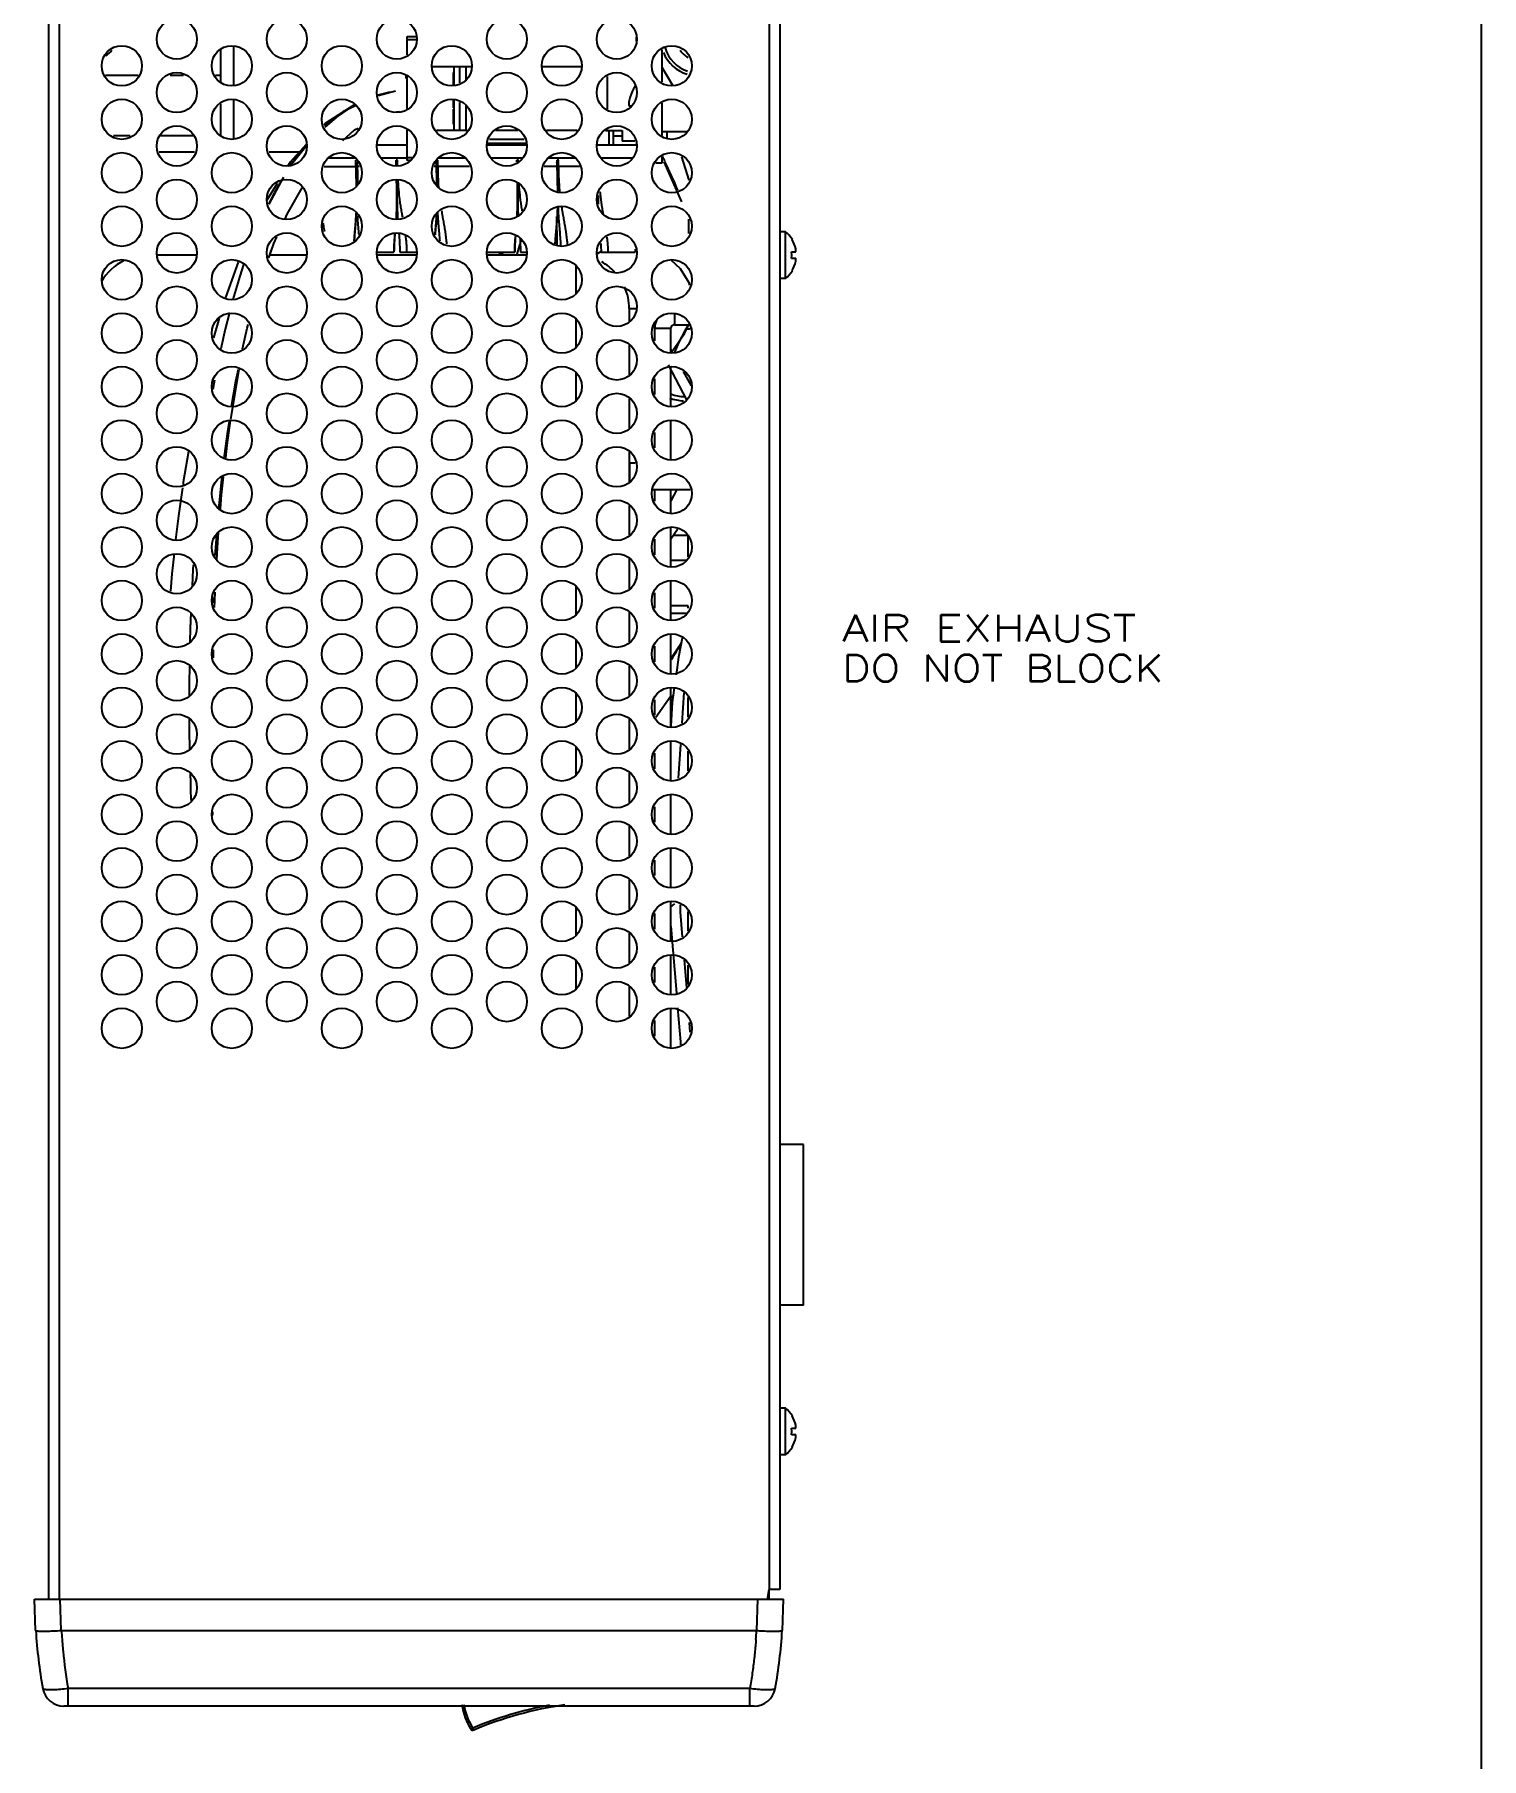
# Model space of a CAD drawing. Header units: inches. Extents: x 0 to 34, y 0 to 22.
# Drawn here: x 27.24 to 34, y 7.97 to 16.03 of the extents above; entities that cross this region are included whole.
import ezdxf
from ezdxf.enums import TextEntityAlignment as Align

# ---------------------------------------------------------------- set-up
doc = ezdxf.new("R2010")
doc.units = ezdxf.units.IN
doc.header["$LTSCALE"] = 1.87
doc.header["$MEASUREMENT"] = 0
doc.layers.get('0').update_dxf_attribs({"linetype": 'CONTINUOUS'})
for name, color, linetype in [('02___PRT_ALL_AXES', 7, 'CONTINUOUS'), ('3_ALL_AXES', 7, 'CONTINUOUS'), ('5_ALL_CURVES', 7, 'CONTINUOUS'), ('6_ALL_SURFS', 7, 'CONTINUOUS'), ('7_ALL_FEATURES', 7, 'CONTINUOUS')]:
    doc.layers.add(name, color=color, linetype=linetype)
doc.styles.get("Standard").update_dxf_attribs({"font": 'SIMPLEX.SHX'})

msp = doc.modelspace()

# ---------------------------------------------------------------- linework, layer by layer
at = {"color": 8}
for p, q in [((34, 0), (34, 22)), ((27.3033239756, 21.4623040908), (27.3033239756, 8.7123040908)), ((27.3533239756, 21.4463040908), (27.3533239756, 8.7123040908)), ((30.6713239756, 21.4463040908), (30.6713239756, 8.7573040908)), ((30.7213239756, 21.4463040908), (30.7213239756, 8.7573040908)), ((28.1693239756, 15.7910320129), (28.1693239756, 15.9715761688)), ((28.9792452355, 15.9321537266), (28.9792452355, 16.0183040908)), ((28.9792452355, 16.0183040908), (29.0203534129, 16.0183040908)), ((29.0240813349, 16.0033040908), (28.9792452355, 16.0033040908)), ((30.0493239756, 16.0159609451), (30.0493239756, 15.9966472366)), ((28.1093239756, 15.8084289825), (28.1093239756, 15.9541791991)), ((30.1713239756, 15.8059437011), (30.1713239756, 15.9566644805)), ((27.5705493724, 15.8373040908), (27.7220985789, 15.8373040908)), ((27.8719391993, 15.8373040908), (27.9347087519, 15.8373040908)), ((28.0845493724, 15.8373040908), (28.1093239756, 15.8373040908)), ((28.9757019284, 15.8216308625), (28.9757019284, 15.83705245)), ((28.9757019284, 15.8307023839), (28.9792452355, 15.8307023839)), ((28.9757019284, 15.8270737759), (28.9792452355, 15.8270737759)), ((28.9757019284, 15.8234451678), (28.9792452355, 15.8234451678)), ((28.9757019284, 15.8225380138), (28.9792452355, 15.8225380138)), ((28.9757019284, 15.8216308625), (28.9792452355, 15.8216308625)), ((28.9792452355, 15.6821537266), (28.9792452355, 15.8304544551)), ((29.0955666163, 15.8783040908), (29.2810813349, 15.8783040908)), ((29.1958239756, 15.7904106925), (29.1958239756, 15.8503040908)), ((29.1958239756, 15.8503040908), (29.1993239756, 15.8503040908)), ((29.1958239756, 15.8275774197), (29.1993239756, 15.8275774197)), ((29.1993239756, 15.79186044), (29.1993239756, 15.8783040908)), ((29.2243239756, 15.8783040908), (29.2243239756, 15.8022157791)), ((29.2543239756, 15.8783040908), (29.2543239756, 15.8146421859)), ((29.6095666163, 15.8783040908), (29.7950813349, 15.8783040908)), ((29.9143239756, 15.8316644805), (29.9143239756, 15.6809437011)), ((30.2207521933, 15.7899051622), (30.1713239756, 15.8740546822)), ((28.1693239756, 15.5410320129), (28.1693239756, 15.7215761688)), ((28.8983658449, 15.7580456989), (28.8423652291, 15.7441334283)), ((28.9258459071, 15.7625348717), (28.8435575814, 15.7412548352)), ((29.1993239756, 15.7965986439), (29.1958239756, 15.7965986439)), ((29.1958239756, 15.6841781178), (29.1958239756, 15.7221974891)), ((29.1993239756, 15.7198126938), (29.1958239756, 15.7198126938)), ((29.1993239756, 15.5783040908), (29.1993239756, 15.7207477416)), ((30.0364359867, 15.7733040908), (30.0370434416, 15.7733040908)), ((28.1093239756, 15.5584289825), (28.1093239756, 15.7041791991)), ((28.7357748532, 15.6998503039), (28.5924935293, 15.6019241892)), ((28.9147796525, 15.6652706282), (28.9446288272, 15.6678151408)), ((29.1958239756, 15.6841781178), (29.1993239756, 15.6841781178)), ((29.1958239756, 15.6090875608), (29.1958239756, 15.6780282818)), ((29.1958239756, 15.6780282818), (29.1993239756, 15.6780282818)), ((29.2243239756, 15.7103924026), (29.2243239756, 15.5783040908)), ((29.2543239756, 15.6979659957), (29.2543239756, 15.5783040908)), ((30.0179927266, 15.6937821254), (30.0274265296, 15.6937821254)), ((30.1713239756, 15.5559437011), (30.1713239756, 15.7066644805)), ((28.9792452355, 15.4383040908), (28.9792452355, 15.5804544551)), ((28.984436674, 15.5783040908), (28.9792452355, 15.5783040908)), ((29.2603706568, 15.5783040908), (29.1162772944, 15.5783040908)), ((29.1993239756, 15.6363702728), (29.1958239756, 15.6363702728)), ((29.1993239756, 15.6090852733), (29.1958239756, 15.6090852733)), ((29.498436674, 15.5783040908), (29.3922112773, 15.5783040908)), ((29.7743706568, 15.5783040908), (29.6302772944, 15.5783040908)), ((29.9062112773, 15.5783040908), (29.9843239756, 15.5783040908)), ((29.9143239756, 15.5816644805), (29.9143239756, 15.5783040908)), ((29.9243239756, 15.5103040908), (29.9243239756, 15.5783040908)), ((29.9443239756, 15.5103040908), (29.9443239756, 15.5783040908)), ((29.9843239756, 15.5783040908), (29.9843239756, 15.5283040908)), ((30.2858853754, 15.5723040908), (30.1713239756, 15.5723040908)), ((27.6849513926, 15.5533040908), (27.6076965586, 15.5533040908)), ((27.9853117823, 15.4773040908), (27.8213361689, 15.4773040908)), ((27.9778559382, 15.5533040908), (27.8287920131, 15.5533040908)), ((28.4748481662, 15.4773040908), (28.3353361689, 15.4773040908)), ((28.5103401615, 15.5086792283), (28.4309892121, 15.4140205504)), ((28.5081329276, 15.5140079622), (28.4329348864, 15.4310853538)), ((28.5104963773, 15.5083020899), (28.44068865, 15.4221087821)), ((28.9792452355, 15.5103040908), (28.8389808299, 15.5103040908)), ((29.5376671214, 15.5103040908), (29.3529808299, 15.5103040908)), ((29.5343534129, 15.5183040908), (29.3562945384, 15.5183040908)), ((29.3645788096, 15.5383040908), (29.5260691416, 15.5383040908)), ((30.0516671214, 15.5103040908), (29.8669808299, 15.5103040908)), ((29.9443239756, 15.5543040908), (29.9843239756, 15.5543040908)), ((30.0442112773, 15.5283040908), (29.9843239756, 15.5283040908)), ((30.0493239756, 15.5159609451), (30.0493239756, 15.5103040908)), ((28.4329348864, 15.4310853538), (28.420379618, 15.4104453503)), ((28.7370935282, 15.4493040908), (28.611554423, 15.4493040908)), ((28.7403239756, 15.4103040908), (28.7403239756, 15.4403040908)), ((28.7438853754, 15.4403040908), (28.7403239756, 15.4403040908)), ((28.9792452355, 15.4493040908), (28.8609341487, 15.4493040908)), ((28.9283239756, 15.4135467315), (28.9283239756, 15.4403040908)), ((28.9353239756, 15.4403040908), (28.9283239756, 15.4403040908)), ((28.9792452355, 15.4533040908), (29.0033706568, 15.4533040908)), ((28.9940935282, 15.4383040908), (28.9792452355, 15.4383040908)), ((29.1163239756, 15.4103040908), (29.1163239756, 15.4344167892)), ((29.1233239756, 15.4403040908), (29.1187625758, 15.4403040908)), ((29.1233239756, 15.4152721128), (29.1258756189, 15.4118210191)), ((29.2510935282, 15.4493040908), (29.125554423, 15.4493040908)), ((29.5157138026, 15.4493040908), (29.3749341487, 15.4493040908)), ((29.4923239756, 15.4317721283), (29.4923239756, 15.4403040908)), ((29.4993239756, 15.4403040908), (29.4923239756, 15.4403040908)), ((29.4923239756, 15.4358040908), (29.4993239756, 15.4358040908)), ((29.7650935282, 15.4493040908), (29.639554423, 15.4493040908)), ((29.6793298958, 15.4278604938), (29.6835193202, 15.4391146002)), ((29.6873239756, 15.4403040908), (29.6803239756, 15.4403040908)), ((29.6803239756, 15.4103040908), (29.6803239756, 15.4403040908)), ((30.0297138026, 15.4493040908), (29.8889341487, 15.4493040908)), ((30.1417920131, 15.4283040908), (30.1713239756, 15.4283040908)), ((30.1713239756, 15.4283040908), (30.1713239756, 15.4566644805)), ((30.1735183296, 15.457596263), (30.1741181897, 15.4563299102)), ((30.178668381, 15.431614231), (30.2623113052, 15.2460306842)), ((30.2620941202, 15.4563454762), (30.2958543212, 15.3463712548)), ((28.3725023281, 15.3317383565), (28.3246574878, 15.2530847077)), ((28.3900152128, 15.3389924309), (28.3326120684, 15.2338806513)), ((28.4186135604, 15.1871961565), (28.4884208473, 15.3115971338)), ((28.4091351047, 15.1659588847), (28.4186135604, 15.1871961565)), ((29.680666986, 15.0462747096), (29.6795403035, 15.1762746059)), ((30.2963239756, 15.0975051009), (30.2963239756, 15.1651030807)), ((27.9930809017, 14.9960604041), (27.8135670496, 14.9960604041)), ((28.5070809017, 14.9960604041), (28.3375456514, 14.9960604041)), ((29.0210809017, 14.9960604041), (28.8415670496, 14.9960604041)), ((29.5350809017, 14.9960604041), (29.3555670496, 14.9960604041)), ((29.5145781493, 15.0663287535), (29.5101558297, 15.0577176626)), ((30.7762867953, 15.0122359138), (30.7952995515, 15.0122359138)), ((30.7773669445, 14.9963040908), (30.7762867953, 15.0122359138)), ((30.7762867953, 14.9803722678), (30.7773669445, 14.9963040908)), ((30.7782395941, 15.0690328628), (30.7798955868, 15.0690328628)), ((30.7952995515, 15.0122359138), (30.7958056265, 15.0124352977)), ((28.1895998763, 14.9631776157), (28.1315373329, 14.7973855484)), ((29.7673239756, 14.9483802093), (29.7673239756, 14.8142279724)), ((30.7952995515, 14.9803722678), (30.7762867953, 14.9803722678)), ((30.7798955868, 14.9235753188), (30.7782395941, 14.9235753188)), ((30.7958056414, 14.9801729008), (30.7952995515, 14.9803722678)), ((28.1015625399, 14.7009643072), (28.0752979573, 14.6096389825)), ((29.7673239756, 14.6983802093), (29.7673239756, 14.5642279724)), ((30.0173239756, 14.7460604041), (30.0490809017, 14.7460604041)), ((30.0173239756, 14.7460604041), (30.0173239756, 14.6863284774)), ((30.2283239756, 14.7203335281), (30.2283239756, 14.6710604041)), ((30.2283239756, 14.6710604041), (30.2938563715, 14.6710604041)), ((30.1373239756, 14.6550604041), (30.1373239756, 14.6675172943)), ((30.1373239756, 14.6550604041), (30.2123239756, 14.6550604041)), ((30.1373239756, 14.5950908874), (30.1373239756, 14.6550604041)), ((30.2123239756, 14.5389609451), (30.2123239756, 14.6550604041)), ((30.0173239756, 14.5762797042), (30.0173239756, 14.4363284774)), ((30.2193168722, 14.544224025), (30.2123239756, 14.5546466614)), ((28.1549991217, 14.2296248834), (28.1947594219, 14.461040462)), ((29.7673239756, 14.4483802093), (29.7673239756, 14.3142279724)), ((30.198921044, 14.4827971964), (30.2844905569, 14.3189367009)), ((30.2123239756, 14.2889609451), (30.2123239756, 14.4736472366)), ((30.3087994576, 14.3849846028), (30.2707029159, 14.4527795963)), ((28.0790630506, 14.4120589384), (28.071572607, 14.3686327737)), ((30.1373239756, 14.3450908874), (30.1373239756, 14.4175172943)), ((30.0173239756, 14.3262797042), (30.0173239756, 14.1863284774)), ((30.2123239756, 14.0389609451), (30.2123239756, 14.2236472366)), ((30.1373239756, 14.0950908874), (30.1373239756, 14.1675172943)), ((30.0173239756, 14.0762797042), (30.0173239756, 13.9363284774)), ((30.1373239756, 13.8450908874), (30.1373239756, 13.8998040908)), ((30.2123239756, 13.7889609451), (30.2123239756, 13.8998040908)), ((30.2400436796, 13.8998040908), (30.2123239756, 13.8475855844)), ((30.0173239756, 13.8262797042), (30.0173239756, 13.6863284774)), ((30.2123239756, 13.5389609451), (30.2123239756, 13.7236472366)), ((30.2123239756, 13.6690439714), (30.2427931125, 13.7143402153)), ((30.1373239756, 13.5950908874), (30.1373239756, 13.6675172943)), ((30.2246068942, 13.6873040908), (30.2871280161, 13.6873040908)), ((30.2913239756, 13.6873040908), (30.2913239756, 13.5854340331)), ((30.0173239756, 13.5762797042), (30.0173239756, 13.4363284774)), ((30.2842285212, 13.5683040908), (30.2123239756, 13.5683040908)), ((30.2123239756, 13.2889609451), (30.2123239756, 13.4736472366)), ((28.0797495917, 13.3488917865), (28.0822156973, 13.4196701009)), ((29.7673239756, 13.4483802093), (29.7673239756, 13.3142279724)), ((30.1373239756, 13.3450908874), (30.1373239756, 13.4175172943)), ((30.0173239756, 13.3262797042), (30.0173239756, 13.1863284774)), ((30.2932844898, 13.3563040908), (30.2123239756, 13.3563040908)), ((30.2123239756, 13.3223040908), (30.2858853754, 13.3223040908)), ((30.2913239756, 13.3563040908), (30.2913239756, 13.3459926028)), ((30.2123239756, 13.0389609451), (30.2123239756, 13.2236472366)), ((28.0740043654, 13.1127619896), (28.0747050171, 13.1515377149)), ((29.7673239756, 13.1983802093), (29.7673239756, 13.0642279724)), ((30.1373239756, 13.0950908874), (30.1373239756, 13.1675172943)), ((30.2645774198, 13.2053168598), (30.2477734491, 13.1169349734)), ((30.0173239756, 13.0762797042), (30.0173239756, 12.9363284774)), ((30.2477734491, 13.1169349734), (30.2364602732, 13.0345393156)), ((29.7673239756, 12.9483802093), (29.7673239756, 12.8142279724)), ((30.1373239756, 12.8450908874), (30.1373239756, 12.9175172943)), ((30.1413384281, 12.8353991417), (30.2123239756, 12.9349819523)), ((30.2123239756, 12.7889609451), (30.2123239756, 12.9736472366)), ((30.264746085, 12.8073611852), (30.2743622693, 12.9512638424)), ((30.2913239756, 12.9271741485), (30.2913239756, 12.8354340331)), ((30.0173239756, 12.8262797042), (30.0173239756, 12.6863284774)), ((29.7673239756, 12.6983802093), (29.7673239756, 12.5642279724)), ((30.1373239756, 12.5950908874), (30.1373239756, 12.6675172943)), ((30.2123239756, 12.5389609451), (30.2123239756, 12.7236472366)), ((30.2475644481, 12.5502443182), (30.2581061723, 12.7079973383)), ((30.2913239756, 12.6771741485), (30.2913239756, 12.5854340331)), ((30.0173239756, 12.5762797042), (30.0173239756, 12.4363284774)), ((30.1373239756, 12.3450908874), (30.1373239756, 12.4175172943)), ((30.2123239756, 12.2889609451), (30.2123239756, 12.4736472366)), ((30.0173239756, 12.3262797042), (30.0173239756, 12.1863284774)), ((30.2123239756, 12.0389609451), (30.2123239756, 12.2236472366)), ((30.1373239756, 12.0950908874), (30.1373239756, 12.1675172943)), ((30.0173239756, 12.0762797042), (30.0173239756, 11.9363284774)), ((29.7673239756, 11.9483802093), (29.7673239756, 11.8142279724)), ((30.2123239756, 11.7889609451), (30.2123239756, 11.9736472366)), ((30.1373239756, 11.8450908874), (30.1373239756, 11.9175172943)), ((30.2123239756, 11.8594938621), (30.2379311888, 11.5462540916)), ((30.2913239756, 11.9271741485), (30.2913239756, 11.8354340331)), ((30.0173239756, 11.8262797042), (30.0173239756, 11.6863284774)), ((29.7673239756, 11.6983802093), (29.7673239756, 11.5642279724)), ((30.2123239756, 11.5389609451), (30.2123239756, 11.7236472366)), ((30.2859417848, 11.5724402752), (30.2755519702, 11.7007710522)), ((30.1373239756, 11.5950908874), (30.1373239756, 11.6675172943)), ((30.2913239756, 11.6771741485), (30.2913239756, 11.5854340331)), ((30.0173239756, 11.5762797042), (30.0173239756, 11.4363284774)), ((30.2123239756, 11.2889609451), (30.2123239756, 11.4736472366)), ((30.1373239756, 11.3450908874), (30.1373239756, 11.4175172943)), ((30.3028727919, 11.363315342), (30.2992523714, 11.408033308)), ((30.8313239756, 10.8373040908), (30.7213239756, 10.8373040908)), ((30.8313239756, 10.0873040908), (30.8313239756, 10.8373040908)), ((30.8313239756, 10.0873040908), (30.7213239756, 10.0873040908)), ((30.7762867953, 9.5122359138), (30.7952995515, 9.5122359138)), ((30.7773669445, 9.4963040908), (30.7762867953, 9.5122359138)), ((30.7782395941, 9.5690328628), (30.7798955868, 9.5690328628)), ((30.7952995515, 9.5122359138), (30.7958056265, 9.5124352977)), ((30.7762867953, 9.4803722678), (30.7773669445, 9.4963040908)), ((30.7952995515, 9.4803722678), (30.7762867953, 9.4803722678)), ((30.7958056414, 9.480172900800001), (30.7952995515, 9.4803722678)), ((30.7798955868, 9.4235753188), (30.7782395941, 9.4235753188)), ((27.2383239756, 8.7123040908), (30.7383239756, 8.7123040908)), ((27.2434458982, 8.5656314188), (27.2383239756, 8.7123040908)), ((27.3633707503, 8.5656900422), (27.3582508749, 8.7123040908)), ((30.6132770789, 8.565686547), (30.6183970764, 8.7123040908)), ((30.6631421574, 8.7123040908), (30.6713239756, 8.7573040908)), ((30.7213239756, 8.7573040908), (30.6713239756, 8.7573040908)), ((30.6713239756, 8.7123040908), (30.6713239756, 8.7573040908)), ((30.7332020531, 8.5656314188), (30.7383239756, 8.7123040908)), ((27.3633707503, 8.5656900422), (30.6132770789, 8.565686547)), ((30.5815484261, 8.2946128393), (27.3950996732, 8.294612837799999)), ((27.3951183796, 8.2123040908), (27.395118364, 8.294612882000001)), ((30.5815297167, 8.2123040908), (30.5815297225, 8.2946128393)), ((30.6012142476, 8.2123040908), (27.3754337995, 8.2123040908))]:
    msp.add_line(p, q, dxfattribs=at)
for points in [[(28.7353900964, 15.7000096754), (28.5963237502, 15.6112580093), (28.5910405183, 15.6054320681)], [(28.7414168443, 15.6962636522), (28.6793498237, 15.665676307), (28.595713652, 15.5941501254)], [(28.6783827378, 15.5327594158), (28.7331331486, 15.5816559584), (28.7512047343, 15.5899745863)], [(28.4022627227, 15.3595561867), (28.3593509835, 15.2897012516), (28.3322946135, 15.2346470553)], [(28.3328518084, 14.9833018677), (28.3574307777, 15.0501110211), (28.3713296565, 15.08125262)], [(29.5055960711, 15.0734628738), (29.5068014033, 15.0729192556), (29.5119902682, 15.0722934979)], [(28.339853815, 15.0023343231), (28.3447573702, 15.0176787104), (28.3490261325, 15.0272659936)], [(28.2157097484, 14.9523625526), (28.1970943716, 14.8981006426), (28.1650626651, 14.7892669203)], [(28.1488345168, 14.7282374183), (28.1289230098, 14.6502466573), (28.1085158961, 14.5587637)], [(28.2107137585, 14.5581762223), (28.2328170292, 14.6547150222), (28.237425433, 14.6721007815)], [(28.158975418, 14.2875092952), (28.1590122223, 14.2877511652), (28.1797419379, 14.4069615319), (28.1908337523, 14.4626665275)], [(28.1254810525, 14.0517365021), (28.1262209921, 14.058095369), (28.1413256199, 14.171518749), (28.1487824593, 14.2205234382)], [(28.1317805134, 14.04912718), (28.1382807459, 14.1079114538), (28.1540485807, 14.2227047371)], [(27.9575036565, 14.0778621322), (27.9337926418, 13.9341538644), (27.9323987507, 13.924347257)], [(28.1000158552, 13.8122845322), (28.1023883176, 13.8393203999), (28.1133394891, 13.9473947508), (28.1143722753, 13.9562702733)], [(28.1072375925, 13.8092931907), (28.1125636448, 13.8753411404), (28.1218553518, 13.9593698651)], [(27.9301450876, 13.908491793), (27.9114107381, 13.776687797), (27.8977659694, 13.6646062924)], [(28.0828417011, 13.591426774), (28.0853615232, 13.630769991), (28.089646433, 13.6876094837)], [(28.0902349998, 13.573577772), (28.0947218454, 13.6540864098), (28.0983962816, 13.6996528001)], [(27.8906153315, 13.601620114), (27.8806714631, 13.505593623), (27.8735320904, 13.4246442937)], [(27.9798807614, 13.5484157353), (27.9784785371, 13.5250481957), (27.9745950232, 13.4514315457)], [(28.0709028009, 13.3702498287), (28.0714435987, 13.3840263883), (28.071974795, 13.3949463756)], [(27.968964072, 13.3231150727), (27.9664227556, 13.2504768836), (27.9647372765, 13.187742313)], [(30.2589410415, 13.181374876), (30.2555051792, 13.1741181372), (30.2123239756, 13.1092260903)], [(27.9624143427, 13.0758280594), (27.9614510697, 12.9947317317), (27.9611626773, 12.9362616655)], [(30.2281049983, 12.9736865204), (30.2186246311, 12.9046394994), (30.2123239756, 12.7920892377)], [(27.9612712757, 12.8263015332), (27.9617645372, 12.7640667226), (27.9627125217, 12.6954364629), (27.9628757119, 12.6869712277)], [(27.9653378847, 12.5746170886), (27.9666322026, 12.5292105709), (27.9678914438, 12.4898729827), (27.9689701647, 12.4586643336), (27.9696484079, 12.4397765702)], [(28.0690681977, 12.3746789527), (28.0701276866, 12.3775141581), (28.0710255698, 12.3836888116), (28.0711202306, 12.3851049725)], [(28.0711193739, 12.3850891531), (28.0711672865, 12.3861750598), (28.0712134923, 12.389475953), (28.0711752312, 12.3930160579)], [(30.2668516924, 11.8082333564), (30.257494773, 11.9238062302), (30.256575288, 11.9586314513)], [(30.2435493731, 11.4775297551), (30.2565939116, 11.3179626745), (30.2570731917, 11.3041829688)]]:
    msp.add_lwpolyline(points, dxfattribs=at)
for centre, radius, start, end in [((30.3373239756, 16.0073040908), 0.1575, 195.6325781327, 252.6414113272), ((30.3373239756, 16.0073040908), 0.172, 201.8340216283, 253.5837466705), ((30.3373239756, 16.0073040908), 0.0975, 212.9161273668, 242.9187210924), ((30.211527923, 15.6783040908), 0.1986701645, 151.4334303265, 166.766960125), ((30.211527923, 15.6783040908), 0.1992039474, 146.1802741445, 151.4741566676), ((27.304313042, 16.3368897361), 2.5427579422, 339.3809192529, 339.5327433617), ((25.6820202211, 13.3291936774), 4.970276925199999, 25.0575655846, 25.33888701579999), ((25.9086271817, 13.4344362064), 4.7204244145, 23.2800456423, 25.0652991603), ((30.6593324569, 14.9963040908), 0.1393857294, 11.9844048825, 31.4517677923), ((30.7418412473, 15.0138034792), 0.05504162059999999, 9.1656898867, 11.999602867), ((27.7673239756, 14.7460604041), 0.25, 116.3319719853, 149.6301432146), ((29.7673239756, 14.7460604041), 0.25, 42.9387928734, 60.96194439229999), ((30.6593324569, 14.9963040908), 0.1393857294, 328.5482322077, 348.0155951175), ((30.7418540655, 14.9788022021), 0.0550285635, 348.0001688254, 350.8347542841001), ((29.7673239756, 14.7460604041), 0.25, 0, 24.0979237576), ((30.2283239756, 14.6550604041), 0.091, 155.7033013616, 180), ((30.2283239756, 14.6550604041), 0.016, 90, 180), ((28.4236759919, 14.2205421924), 2.1096578026, 328.1128894398, 330.4805106274), ((28.2597517519, 14.3278857886), 2.4055991427, 324.3583288679, 324.8216176522), ((29.9806550101, 12.2460604041), 0.3766689655, 307.9553062035, 311.4329626738), ((30.6593324569, 9.4963040908), 0.1393857294, 11.9844048825, 31.4517677923), ((30.7418412473, 9.5138034792), 0.05504162059999999, 9.1656898868, 11.9996028669), ((30.6593324569, 9.4963040908), 0.1393857294, 328.5482322077, 348.0155951175), ((30.7418540655, 9.4788022021), 0.0550285635, 348.0001688255001, 350.8347542837), ((29.6003252744, 8.7123040908), 2.3605624314, 183.5610229725, 190.1919871197), ((29.8429454022, 8.7120713308), 2.4831750414, 183.3795021656, 185.2782353486), ((28.1330738599, 8.7121472301), 2.4838070406, 355.648217586, 356.6195242126001), ((30.7249986351, 10.3383856383), 1.7762577011, 266.3938312301, 267.1372613329), ((28.3763226769, 8.7123040908), 2.3605624314, 349.8080126959, 356.4389770275), ((29.8329756079, 8.711193395599999), 2.473166759, 185.2792299572, 185.6329127262), ((29.8544583632, 8.7134328445), 2.494765593, 185.6356687916, 189.664551679), ((27.375434999, 8.3123040908), 0.1, 190.1918065749, 269.9992576907001), ((30.6012129517, 8.3123040908), 0.1, 270.0007424648, 349.8082006754)]:
    msp.add_arc(centre, radius, start, end, dxfattribs=at)
for points, start_tangent, end_tangent in [([(30.0181330352, 15.7237821254), (30.01702178, 15.7186011546), (30.016242123, 15.7141424901), (30.0157168074, 15.7103127761), (30.0153829237, 15.7069200956), (30.0152144804, 15.7038448796), (30.0152092618, 15.7011326529), (30.0153622976, 15.6988177112), (30.0156725586, 15.6968983005), (30.0161697999, 15.69534004), (30.0169174289, 15.6942245667), (30.0179927266, 15.6937821254)], (-0.2289122503961582, -0.9734470615388219), (1, 0)), ([(30.7958056265, 15.0124352977), (30.7958115723, 15.012440495), (30.7960308576, 15.0126971157), (30.7962239127, 15.0130586855), (30.7963896044, 15.0135300913), (30.7965258399, 15.0141190191), (30.7966291447, 15.0148342183), (30.7966945121, 15.0156767704), (30.796717525, 15.0166353457), (30.7966959147, 15.0176975071), (30.7966296411, 15.0188384544), (30.796519822, 15.0200443065), (30.7963682014, 15.0212998824), (30.7961800829, 15.0225710604)], (0.7554580265026445, 0.6551970468437186), (-0.1588918268279831, 0.987295997848298)), ([(30.7961800828, 14.9700371213), (30.7961839976, 14.9700614831), (30.7963775545, 14.9713781184), (30.7965290181, 14.972651278), (30.7966370058, 14.9738696896), (30.7967000541, 14.9750194135), (30.7967171396, 14.9760854254), (30.7966885951, 14.9770432617), (30.7966171468, 14.9778793251), (30.7965086121, 14.9785792343), (30.7963691804, 14.9791474616), (30.7962028298, 14.9795970884), (30.7960119875, 14.9799386922), (30.7958056414, 14.9801729008)], (0.1588890792857822, 0.9872964400238241), (-0.7554215294856961, 0.655239126418357)), ([(30.7958056265, 9.5124352977), (30.7958115723, 9.512440495), (30.7960308576, 9.5126971157), (30.7962239127, 9.513058685499999), (30.7963896044, 9.5135300913), (30.7965258399, 9.514119019099999), (30.7966291447, 9.5148342183), (30.7966945121, 9.515676770399999), (30.796717525, 9.516635345700001), (30.7966959147, 9.517697507100001), (30.7966296411, 9.5188384544), (30.796519822, 9.520044306499999), (30.7963682014, 9.5212998824), (30.7961800829, 9.522571060399999)], (0.7554580265026445, 0.6551970468437186), (-0.1588918268279831, 0.987295997848298)), ([(30.7961800828, 9.4700371213), (30.7961839976, 9.4700614831), (30.7963775545, 9.4713781184), (30.7965290181, 9.472651277999999), (30.7966370058, 9.4738696896), (30.7967000541, 9.4750194135), (30.7967171396, 9.476085425399999), (30.7966885951, 9.4770432617), (30.7966171468, 9.4778793251), (30.7965086121, 9.4785792343), (30.7963691804, 9.4791474616), (30.7962028298, 9.4795970884), (30.7960119875, 9.479938692200001), (30.7958056414, 9.480172900800001)], (0.1588890792857822, 0.9872964400238241), (-0.7554215294856961, 0.655239126418357)), ([(27.2434447495, 8.5656643139), (27.2494438435, 8.5637578698), (27.266590754, 8.5627441321), (27.2932020022, 8.5627368192), (27.3266749382, 8.5637406732), (27.363372323, 8.5656450053)], (0.03489949675143008, -0.999390827017387), (0.9980536841220142, 0.06236059341022047)), ([(30.6362862342, 8.5643446212), (30.649972993, 8.5637406363), (30.6834459364, 8.5627367688), (30.71005719, 8.5627440772), (30.7272041043, 8.5637578218), (30.7332032013, 8.5656643008)], (0.9987797588381854, -0.04938616542248088), (0.0348994971869807, 0.9993908270021775)), ([(30.6097199917, 8.5236761364), (30.607898613, 8.5010993988), (30.6013425318, 8.4347457652), (30.5926586948, 8.3661151652), (30.5815484261, 8.2946128393)], (-0.07587614233667593, -0.9971172503893937), (-0.1682134283963115, -0.9857505985324885)), ([(27.3951001271, 8.294610201900001), (27.3591335854, 8.290295619), (27.3266116436, 8.2880338052), (27.3005946124, 8.2880295541), (27.2835281155, 8.2902911569), (27.2770118369, 8.294609509199999)], (-0.9897608203888694, -0.1427358344045127), (-0.1750613018712307, 0.9845575354376961)), ([(30.699636301, 8.2946094814), (30.6931201083, 8.290291224299999), (30.6760535751, 8.288029635900001), (30.6500363971, 8.288033880599999), (30.6175149116, 8.290295606599999), (30.5815479703, 8.2946101641)], (-0.175061522273549, -0.9845574962485777), (-0.9897610054497142, 0.142734551147124))]:
    msp.add_spline(points, degree=3, dxfattribs=dict(at, start_tangent=start_tangent, end_tangent=end_tangent))
at = {"layer": '02___PRT_ALL_AXES', "color": 8}
for p, q in [((30.747846467, 15.1058040908), (30.7213239756, 15.1058040908)), ((30.747846467, 14.8868040908), (30.747846467, 15.1058040908)), ((30.747846467, 14.8868040908), (30.7213239756, 14.8868040908)), ((30.747846467, 9.605804090800001), (30.7213239756, 9.605804090800001)), ((30.747846467, 9.3868040908), (30.747846467, 9.605804090800001)), ((30.747846467, 9.3868040908), (30.7213239756, 9.3868040908))]:
    msp.add_line(p, q, dxfattribs=at)
for centre, start, end in [((30.6593324569, 14.9963040908), 31.1525384873, 51.0497579342), ((30.6593324569, 14.9963040908), 308.9502420658, 328.8474615127), ((30.6593324569, 9.4963040908), 31.1525384873, 51.0497579342), ((30.6593324569, 9.4963040908), 308.9502420658, 328.8474615127)]:
    msp.add_arc(centre, 0.1408012073, start, end, dxfattribs=at)
at = {"layer": '3_ALL_AXES', "color": 8}
for p, q in [((30.1943239756, 15.5433034762), (30.1943239756, 15.5698040908)), ((28.4757550123, 15.4783040908), (28.3349219554, 15.4783040908)), ((28.5923361689, 15.4103040908), (28.7398239756, 15.4103040908)), ((28.7398239756, 15.4103040908), (28.7403239756, 15.4103040908)), ((28.7403239756, 15.4103040908), (28.7408239756, 15.4103040908)), ((28.7473239756, 15.4103040908), (28.7468239756, 15.4103040908)), ((28.7473239756, 15.4103040908), (28.7473239756, 15.4320025756)), ((28.7563117823, 15.4103040908), (28.7473239756, 15.4103040908)), ((28.9353239756, 15.4139609451), (28.9353239756, 15.4403040908)), ((29.1158239756, 15.4103040908), (29.1063361689, 15.4103040908)), ((29.1158239756, 15.4103040908), (29.1163239756, 15.4103040908)), ((29.1163239756, 15.4103040908), (29.1168239756, 15.4103040908)), ((29.1233239756, 15.4103040908), (29.1228239756, 15.4103040908)), ((29.1233239756, 15.4103040908), (29.1233239756, 15.4403040908)), ((29.2703117823, 15.4103040908), (29.1233239756, 15.4103040908)), ((29.4993239756, 15.4346716232), (29.4993239756, 15.4403040908)), ((29.6798239756, 15.4103040908), (29.6203361689, 15.4103040908)), ((29.6798239756, 15.4103040908), (29.6803239756, 15.4103040908)), ((29.6803239756, 15.4103040908), (29.6808239756, 15.4103040908)), ((29.6873239756, 15.4103040908), (29.6868239756, 15.4103040908)), ((29.6873239756, 15.4103040908), (29.6873239756, 15.4403040908)), ((29.7843117823, 15.4103040908), (29.6873239756, 15.4103040908)), ((28.8389808299, 15.0103040908), (28.9182270419, 15.0103040908)), ((28.9454209093, 15.0103040908), (29.0236671214, 15.0103040908)), ((29.3532407145, 15.0103040908), (29.4822270419, 15.0103040908)), ((29.5094209093, 15.0103040908), (29.5376671214, 15.0103040908)), ((29.8857744627, 15.0103040908), (30.0448734885, 15.0103040908)), ((30.3026610247, 14.6498040908), (30.2860242347, 14.6498040908)), ((30.0195114756, 14.0248040908), (30.0456610247, 14.0248040908)), ((30.0195114756, 13.9372345696), (30.0195114756, 14.0248040908)), ((30.1299869265, 13.8998040908), (30.3026610247, 13.8998040908))]:
    msp.add_line(p, q, dxfattribs=at)
for centre in [(27.9033239756, 16.0063040908), (28.4173239756, 16.0063040908), (28.9313239756, 16.0063040908), (29.4453239756, 16.0063040908), (29.9593239756, 16.0063040908), (27.6463239756, 15.8813040908), (28.1603239756, 15.8813040908), (28.6743239756, 15.8813040908), (29.1883239756, 15.8813040908), (29.7023239756, 15.8813040908), (30.2163239756, 15.8813040908), (27.9033239756, 15.7563040908), (28.4173239756, 15.7563040908), (28.9313239756, 15.7563040908), (29.4453239756, 15.7563040908), (29.9593239756, 15.7563040908), (27.6463239756, 15.6313040908), (28.1603239756, 15.6313040908), (28.6743239756, 15.6313040908), (29.1883239756, 15.6313040908), (29.7023239756, 15.6313040908), (30.2163239756, 15.6313040908), (27.9033239756, 15.5063040908), (28.4173239756, 15.5063040908), (28.9313239756, 15.5063040908), (29.4453239756, 15.5063040908), (29.9593239756, 15.5063040908), (27.6463239756, 15.3813040908), (28.1603239756, 15.3813040908), (28.6743239756, 15.3813040908), (29.1883239756, 15.3813040908), (29.7023239756, 15.3813040908), (30.2163239756, 15.3813040908), (27.9033239756, 15.2563040908), (28.4173239756, 15.2563040908), (28.9313239756, 15.2563040908), (29.4453239756, 15.2563040908), (29.9593239756, 15.2563040908), (27.6463239756, 15.1313040908), (28.1603239756, 15.1313040908), (28.6743239756, 15.1313040908), (29.1883239756, 15.1313040908), (29.7023239756, 15.1313040908), (30.2163239756, 15.1313040908), (27.9033239756, 15.0063040908), (28.4173239756, 15.0063040908), (28.9313239756, 15.0063040908), (29.4453239756, 15.0063040908), (29.9593239756, 15.0063040908), (27.6463239756, 14.8813040908), (28.1603239756, 14.8813040908), (28.6743239756, 14.8813040908), (29.1883239756, 14.8813040908), (29.7023239756, 14.8813040908), (30.2163239756, 14.8813040908), (27.9033239756, 14.7563040908), (28.4173239756, 14.7563040908), (28.9313239756, 14.7563040908), (29.4453239756, 14.7563040908), (29.9593239756, 14.7563040908), (27.6463239756, 14.6313040908), (28.1603239756, 14.6313040908), (28.6743239756, 14.6313040908), (29.1883239756, 14.6313040908), (29.7023239756, 14.6313040908), (30.2163239756, 14.6313040908), (27.9033239756, 14.5063040908), (28.4173239756, 14.5063040908), (28.9313239756, 14.5063040908), (29.4453239756, 14.5063040908), (29.9593239756, 14.5063040908), (27.6463239756, 14.3813040908), (28.1603239756, 14.3813040908), (28.6743239756, 14.3813040908), (29.1883239756, 14.3813040908), (29.7023239756, 14.3813040908), (30.2163239756, 14.3813040908), (27.9033239756, 14.2563040908), (28.4173239756, 14.2563040908), (28.9313239756, 14.2563040908), (29.4453239756, 14.2563040908), (29.9593239756, 14.2563040908), (27.6463239756, 14.1313040908), (28.1603239756, 14.1313040908), (28.6743239756, 14.1313040908), (29.1883239756, 14.1313040908), (29.7023239756, 14.1313040908), (30.2163239756, 14.1313040908), (27.9033239756, 14.0063040908), (28.4173239756, 14.0063040908), (28.9313239756, 14.0063040908), (29.4453239756, 14.0063040908), (29.9593239756, 14.0063040908), (27.6463239756, 13.8813040908), (28.1603239756, 13.8813040908), (28.6743239756, 13.8813040908), (29.1883239756, 13.8813040908), (29.7023239756, 13.8813040908), (30.2163239756, 13.8813040908), (27.9033239756, 13.7563040908), (28.4173239756, 13.7563040908), (28.9313239756, 13.7563040908), (29.4453239756, 13.7563040908), (29.9593239756, 13.7563040908), (27.6463239756, 13.6313040908), (28.1603239756, 13.6313040908), (28.6743239756, 13.6313040908), (29.1883239756, 13.6313040908), (29.7023239756, 13.6313040908), (30.2163239756, 13.6313040908), (27.9033239756, 13.5063040908), (28.4173239756, 13.5063040908), (28.9313239756, 13.5063040908), (29.4453239756, 13.5063040908), (29.9593239756, 13.5063040908), (27.6463239756, 13.3813040908), (28.1603239756, 13.3813040908), (28.6743239756, 13.3813040908), (29.1883239756, 13.3813040908), (29.7023239756, 13.3813040908), (30.2163239756, 13.3813040908), (27.9033239756, 13.2563040908), (28.4173239756, 13.2563040908), (28.9313239756, 13.2563040908), (29.4453239756, 13.2563040908), (29.9593239756, 13.2563040908), (27.6463239756, 13.1313040908), (28.1603239756, 13.1313040908), (28.6743239756, 13.1313040908), (29.1883239756, 13.1313040908), (29.7023239756, 13.1313040908), (30.2163239756, 13.1313040908), (27.9033239756, 13.0063040908), (28.4173239756, 13.0063040908), (28.9313239756, 13.0063040908), (29.4453239756, 13.0063040908), (29.9593239756, 13.0063040908), (27.6463239756, 12.8813040908), (28.1603239756, 12.8813040908), (28.6743239756, 12.8813040908), (29.1883239756, 12.8813040908), (29.7023239756, 12.8813040908), (30.2163239756, 12.8813040908), (27.9033239756, 12.7563040908), (28.4173239756, 12.7563040908), (28.9313239756, 12.7563040908), (29.4453239756, 12.7563040908), (29.9593239756, 12.7563040908), (27.6463239756, 12.6313040908), (28.1603239756, 12.6313040908), (28.6743239756, 12.6313040908), (29.1883239756, 12.6313040908), (29.7023239756, 12.6313040908), (30.2163239756, 12.6313040908), (27.9033239756, 12.5063040908), (28.4173239756, 12.5063040908), (28.9313239756, 12.5063040908), (29.4453239756, 12.5063040908), (29.9593239756, 12.5063040908), (27.6463239756, 12.3813040908), (28.1603239756, 12.3813040908), (28.6743239756, 12.3813040908), (29.1883239756, 12.3813040908), (29.7023239756, 12.3813040908), (30.2163239756, 12.3813040908), (27.9033239756, 12.2563040908), (28.4173239756, 12.2563040908), (28.9313239756, 12.2563040908), (29.4453239756, 12.2563040908), (29.9593239756, 12.2563040908), (27.6463239756, 12.1313040908), (28.1603239756, 12.1313040908), (28.6743239756, 12.1313040908), (29.1883239756, 12.1313040908), (29.7023239756, 12.1313040908), (30.2163239756, 12.1313040908), (27.9033239756, 12.0063040908), (28.4173239756, 12.0063040908), (28.9313239756, 12.0063040908), (29.4453239756, 12.0063040908), (29.9593239756, 12.0063040908), (27.6463239756, 11.8813040908), (28.1603239756, 11.8813040908), (28.6743239756, 11.8813040908), (29.1883239756, 11.8813040908), (29.7023239756, 11.8813040908), (30.2163239756, 11.8813040908), (27.9033239756, 11.7563040908), (28.4173239756, 11.7563040908), (28.9313239756, 11.7563040908), (29.4453239756, 11.7563040908), (29.9593239756, 11.7563040908), (27.6463239756, 11.6313040908), (28.1603239756, 11.6313040908), (28.6743239756, 11.6313040908), (29.1883239756, 11.6313040908), (29.7023239756, 11.6313040908), (30.2163239756, 11.6313040908), (27.9033239756, 11.5063040908), (28.4173239756, 11.5063040908), (28.9313239756, 11.5063040908), (29.4453239756, 11.5063040908), (29.9593239756, 11.5063040908), (27.6463239756, 11.3813040908), (28.1603239756, 11.3813040908), (28.6743239756, 11.3813040908), (29.1883239756, 11.3813040908), (29.7023239756, 11.3813040908), (30.2163239756, 11.3813040908)]:
    msp.add_circle(centre, 0.094, dxfattribs=at)
for centre, radius, start, end in [((27.5273239756, 16.0073040908), 0.09, 299.9304173508, 323.7782047055), ((27.3385566706, 15.4102923576), 1.402267305, 359.3998152966, 0.0004794112000000001), ((30.1005690132, 15.4096118251), 1.3537452146, 179.9707006107, 183.0336764641), ((27.7145566499, 15.4102923577), 1.4022673257, 359.3998171455, 0.0004794082), ((28.2785566498, 15.4102923577), 1.4022673259, 359.3998171456, 0.0004794082), ((28.4638952287, 15.2604401596), 1.4065287488, 359.4317068727, 0.3175411305999999), ((28.457714246, 15.2605452969), 1.4137100947, 359.3410967091, 0.4201094965999999), ((31.2888414523, 15.2603023926), 1.4161338558, 179.4304883672, 181.0300497425), ((30.7550863418, 15.0101523242), 0.7102128695000001, 178.8309354764, 179.9877563677), ((30.2934177256, 14.5873040908), 0.27390625, 251.2446306104, 265.3511349893), ((30.2934177256, 14.5873040908), 0.25390625, 251.2108645112, 265.9632538257)]:
    msp.add_arc(centre, radius, start, end, dxfattribs=at)
for points, start_tangent, end_tangent in [([(28.7398239756, 15.4103040908), (28.7400219995, 15.3838977122), (28.7405264775, 15.3576985256), (28.741193885, 15.331698689), (28.7415865008, 15.316660535)], (0, -1), (0.02513316595573549, -0.9996841120919356)), ([(28.7408239756, 15.4103040908), (28.7410219995, 15.3838977122), (28.7415264775, 15.3576985256), (28.742193885, 15.331698689), (28.7425279268, 15.3189716527)], (0, -1), (0.02552951441664103, -0.9996740688312619)), ([(28.7468239756, 15.4103040908), (28.7466259383, 15.3839014409), (28.7461214421, 15.3576972544), (28.7454540367, 15.3316963778), (28.7452932234, 15.3256361729)], (0, -1), (-0.02633994857301973, -0.9996530433651322)), ([(29.1158239756, 15.4103040908), (29.1160219995, 15.3838977122), (29.1165264775, 15.3576985256), (29.117193885, 15.331698689), (29.1173547581, 15.3256360389)], (0, -1), (0.0263387386094827, -0.9996530752458382)), ([(29.1168239756, 15.4103040908), (29.1170219995, 15.3838977122), (29.1175264775, 15.3576985256), (29.118193885, 15.331698689), (29.1184210109, 15.3231101479)], (0, -1), (0.02609034876744091, -0.9996595889107419)), ([(29.1228239756, 15.4103040908), (29.1226259383, 15.3839014409), (29.1221214421, 15.3576972544), (29.1214540367, 15.3316963778), (29.121061462, 15.3166604459)], (0, -1), (-0.02513470436637935, -0.9996840734134033)), ([(29.1228239756, 15.4103040908), (29.1236295316, 15.3629120909), (29.1262053351, 15.3147153454), (29.1263858006, 15.312322639)], (0, -1), (0.0763172572469859, -0.9970835853860486)), ([(29.6798239756, 15.4103040908), (29.6800219995, 15.3838977122), (29.6805264775, 15.3576985256), (29.681193885, 15.331698689), (29.6818441609, 15.3058941391), (29.6820553082, 15.2957530036)], (0, -1), (0.01899033162595116, -0.9998196673924435)), ([(29.6808239756, 15.4103040908), (29.6810219995, 15.3838977122), (29.6815264775, 15.3576985256), (29.682193885, 15.331698689), (29.6828441609, 15.3058941391), (29.6830632023, 15.2953356035)], (0, -1), (0.01882769587324826, -0.99982274322407)), ([(29.6868239756, 15.4103040908), (29.6866259383, 15.3839014409), (29.6861214421, 15.3576972544), (29.6854540367, 15.3316963778), (29.6848037743, 15.3058934692), (29.6845711567, 15.2946086193)], (0, -1), (-0.01854108851171157, -0.9998280992434655)), ([(29.6868239756, 15.4103040908), (29.6876295316, 15.3629120909), (29.6902053351, 15.3147153454), (29.6922093839, 15.2912258842)], (0, -1), (0.09593737826993463, -0.995387371554759)), ([(28.9287315007, 15.349313793), (28.929193885, 15.331698689), (28.9298441609, 15.3058941391), (28.9302976516, 15.2802807493), (28.93041287, 15.2548503587), (28.9292550693, 15.2045100991), (28.926952378, 15.1644208795)], (0.02528569840338908, -0.9996802656130874), (-0.07009158830557681, -0.9975405602023418)), ([(28.929721119, 15.349724812), (28.930193885, 15.331698689), (28.9308441609, 15.3058941391), (28.9312976516, 15.2802807493), (28.93141287, 15.2548503587), (28.9302550693, 15.2045100991), (28.927923756, 15.1640141794)], (0.02521456823287781, -0.9996820622322028), (-0.07031352135447665, -0.9975249413998297)), ([(28.9339164699, 15.3493137783), (28.9334540367, 15.3316963778), (28.9328037743, 15.3058934692), (28.9323502944, 15.280280644), (28.9322350822, 15.2548500332), (28.9333928819, 15.2045100991), (28.9356955864, 15.1644207712)], (-0.02528374970836485, -0.9996803149010612), (0.07009128840115658, -0.9975405812749004)), ([(28.9362465916, 15.3474861835), (28.9382053351, 15.3147153454), (28.9429729275, 15.2657584652), (28.9462399656, 15.2410139245), (28.9500328739, 15.2160980825), (28.9542514669, 15.1910133588), (28.9573878246, 15.1732291795)], (0.045933190669736, -0.9989445139720713), (0.1754264324888169, -0.9844925427773674)), ([(29.4932276153, 15.3304325559), (29.4938441609, 15.3058941391), (29.4942976516, 15.2802807493), (29.49441287, 15.2548503587), (29.4932550693, 15.2045100991), (29.4920386872, 15.1810361567)], (0.02661447831735363, -0.9996457720332214), (-0.06008152595733048, -0.9981934733500508)), ([(29.4942387226, 15.3300152606), (29.4948441609, 15.3058941391), (29.4952976516, 15.2802807493), (29.49541287, 15.2548503587), (29.4942550693, 15.2045100991), (29.4930639768, 15.1814572939)], (0.02660068375943086, -0.9996461392030337), (-0.05980387293319035, -0.998210146603505)), ([(29.4973759889, 15.328763813), (29.4968037743, 15.3058934692), (29.4963502944, 15.280280644), (29.4962350822, 15.2548500332), (29.4973928819, 15.2045100991), (29.4983890191, 15.1847730866)], (-0.02654856170997573, -0.9996475248161883), (0.05757669205579355, -0.9983410862685721)), ([(29.5014049219, 15.3263174321), (29.5022053351, 15.3147153454), (29.5069729275, 15.2657584652), (29.5102399656, 15.2410139245), (29.5140328739, 15.2160980825), (29.5162006775, 15.20297172)], (0.06363635748739173, -0.9979731529483832), (0.1664450889319437, -0.9860507250493951)), ([(29.8804122242, 15.2942627904), (29.8834593071, 15.2657300898), (29.8867170801, 15.2409843951), (29.8904978551, 15.2160681778), (29.8947016211, 15.1909838274), (29.8951544855, 15.1883765808)], (0.0928771863527899, -0.9956775724375784), (0.1715382003650239, -0.9851774691980776)), ([(28.74097169, 15.1982611051), (28.7382555964, 15.1548497165), (28.7362921123, 15.1302805177), (28.7342434135, 15.1058928363), (28.7323091571, 15.0816942849), (28.7309203159, 15.0614104565)], (-0.04775942003188876, -0.9988588678077689), (-0.06073203711861262, -0.9981541061716992)), ([(28.7419521311, 15.1978533896), (28.7392555964, 15.1548497165), (28.7372921123, 15.1302805177), (28.7352434135, 15.1058928363), (28.7333091571, 15.0816942849), (28.7319462747, 15.061835822)], (-0.04807396129005648, -0.9988437786990929), (-0.0610948573716564, -0.9981319644229099)), ([(28.746644707, 15.1804493049), (28.7483923308, 15.1548500332), (28.7503558017, 15.130280644), (28.7524044842, 15.1058934692), (28.7534616416, 15.0929887248)], (0.06046663329209227, -0.9981702190800524), (0.07977248368651627, -0.9968130972486692)), ([(29.1160031961, 15.1804484019), (29.1142555964, 15.1548497165), (29.1122921123, 15.1302805177), (29.1102434135, 15.1058928363), (29.1091863833, 15.0929889329)], (-0.06046705096991155, -0.9981701937780963), (-0.0797683166913599, -0.996813430714207)), ([(29.1171628756, 15.1831235286), (29.1152555964, 15.1548497165), (29.1132921123, 15.1302805177), (29.1112434135, 15.1058928363), (29.1100188445, 15.0908850717)], (-0.05869372870186741, -0.9982760370814636), (-0.0789856794585487, -0.9968757507535587)), ([(29.1216762687, 15.1982609822), (29.1243923308, 15.1548500332), (29.1263558017, 15.130280644), (29.1284044842, 15.1058934692), (29.1303387222, 15.0816963778), (29.1317276467, 15.0614104934)], (0.04775980639329855, -0.9988588493342163), (0.06072768721174883, -0.9981543708294384)), ([(29.1397792246, 15.2054780032), (29.1422514669, 15.1910133588), (29.1467220498, 15.165757823), (29.1512402975, 15.1403274323), (29.1555528717, 15.1147140425), (29.1593904431, 15.0889094927), (29.1624687307, 15.062909656), (29.1637094143, 15.04885752)], (0.1652025338710458, -0.9862596629704503), (0.07622045184161884, -0.9970909901914968)), ([(29.681696142, 15.2160695636), (29.6812550693, 15.2045100991), (29.6782555964, 15.1548497165), (29.6762921123, 15.1302805177), (29.6742434135, 15.1058928363), (29.6723091571, 15.0816942849), (29.6707003957, 15.0576960907), (29.6702900458, 15.0500844553)], (-0.03349415259438976, -0.9994389134619404), (-0.05010498962228666, -0.9987439561844421)), ([(29.6827102107, 15.2164914775), (29.6822550693, 15.2045100991), (29.6792555964, 15.1548497165), (29.6772921123, 15.1302805177), (29.6752434135, 15.1058928363), (29.6733091571, 15.0816942849), (29.6717003957, 15.0576960907), (29.6712698193, 15.0496796199)], (-0.03315864604019148, -0.9994501009018816), (-0.04969470881242104, -0.9987644546718955)), ([(29.6848678037, 15.2186555326), (29.6853928819, 15.2045100991), (29.6883923308, 15.1548500332), (29.6903558017, 15.130280644), (29.6924044842, 15.1058934692), (29.6943387222, 15.0816963778), (29.6959474873, 15.0576972544), (29.6968050165, 15.0401288163)], (0.03144238869245553, -0.9995055658640991), (0.03942340085095269, -0.9992225955538361)), ([(29.7006193425, 15.2250399408), (29.7020328739, 15.2160980825), (29.7062514669, 15.1910133588), (29.7107220498, 15.165757823), (29.7152402975, 15.1403274323), (29.7195528717, 15.1147140425), (29.7233904431, 15.0889094927), (29.7264687307, 15.062909656), (29.7278514801, 15.0469576558)], (0.1531176047995632, -0.9882079736069959), (0.07290862505764752, -0.9973386247369563)), ([(28.586364277, 15.1453162382), (28.5872402975, 15.1403274323), (28.5915528717, 15.1147140425), (28.5927152583, 15.1073269752)], (0.1736958849671117, -0.9847993397365232), (0.1524497264624638, -0.9883112267406053)), ([(28.9214864325, 15.0967090264), (28.9203091571, 15.0816942849), (28.9187003957, 15.0576960907), (28.9172270419, 15.0103040908)], (-0.08098706734292144, -0.9967151523495532), (0, -1)), ([(28.9225209324, 15.0971332872), (28.9213091571, 15.0816942849), (28.9197003957, 15.0576960907), (28.9182270419, 15.0103040908)], (-0.08111266034719491, -0.9967049394536984), (0, -1)), ([(28.9411615536, 15.0967090907), (28.9423387222, 15.0816963778), (28.9439474873, 15.0576972544), (28.9454209093, 15.0103040908)], (0.08099175806722958, -0.9967147711984505), (0, -1)), ([(28.971893042, 15.0851335608), (28.9744687307, 15.062909656), (28.9765053824, 15.0367104695), (28.9772407145, 15.0103040908)], (0.1297153270654786, -0.9915512764977393), (0, -1)), ([(29.4844595291, 15.0836858159), (29.4843091571, 15.0816942849), (29.4827003957, 15.0576960907), (29.4812270419, 15.0103040908)], (-0.07579711128272426, -0.9971232611473843), (0, -1)), ([(29.4854288716, 15.0832819717), (29.4853091571, 15.0816942849), (29.4837003957, 15.0576960907), (29.4822270419, 15.0103040908)], (-0.07559484744560073, -0.9971386157599538), (0, -1)), ([(29.5067938715, 15.0754806212), (29.5079474873, 15.0576972544), (29.5094209093, 15.0103040908)], (0.07117820169144212, -0.9974636151780035), (0, -1)), ([(29.9128980399, 15.080185086), (29.9148351411, 15.0628954374), (29.9168623919, 15.036702748), (29.9175942679, 15.0103040908)], (0.1230917530039283, -0.9923952943975601), (0, -1)), ([(29.8847240765, 15.049995509), (29.8857744627, 15.0103040908)], (0.04962577595096134, -0.9987678821234017), (0, -1))]:
    msp.add_spline(points, degree=3, dxfattribs=dict(at, start_tangent=start_tangent, end_tangent=end_tangent))
at = {"layer": '5_ALL_CURVES', "color": 8}
for p, q in [((30.2511994001, 14.5923824966), (30.2283811879, 14.5425839369)), ((30.2779184584, 14.6425475138), (30.2511994001, 14.5923824966)), ((30.2943105584, 14.6701076839), (30.2779184584, 14.6425475138))]:
    msp.add_line(p, q, dxfattribs=at)
at = {"layer": '6_ALL_SURFS', "color": 5}
msp.add_line((29.1144097766, 15.1483692856), (29.1255382132, 15.1409528759), dxfattribs=at)
at = {"layer": '6_ALL_SURFS', "color": 8}
for p, q in [((29.4927647192, 14.9960604041), (29.5071646119, 15.047561875)), ((29.8856344883, 15.0126342934), (29.8671136265, 15.0019834915)), ((30.2117526948, 14.5391975773), (30.2306682472, 14.5647422399))]:
    msp.add_line(p, q, dxfattribs=at)
for points in [[(30.2998850548, 14.8561023065), (30.2971207795, 14.8660175751), (30.2567836501, 14.9317411329), (30.213773107, 14.9726202186)], [(30.2306682472, 14.5647422399), (30.2476006072, 14.588534511), (30.2621265458, 14.6099726048), (30.2750593391, 14.6303869519), (30.2884779955, 14.6541493227), (30.2948682703, 14.6686174642)]]:
    msp.add_lwpolyline(points, dxfattribs=at)
at = {"layer": '6_ALL_SURFS', "color": 8, "start_tangent": (-0.4269005830357191, 0.9042985636413248), "end_tangent": (-0.9999999999999919, 1.278972118416335e-07)}
msp.add_spline([(29.4300262921, 14.9961170428), (29.429916044, 14.9963381283), (29.4286181921, 14.9980609851), (29.4266446335, 14.9996002093), (29.4240365469, 15.0009147394), (29.4208445548, 15.0019677435), (29.4171570526, 15.0027393078), (29.4130718789, 15.0032137484), (29.4086868725, 15.003375381)], degree=3, dxfattribs=at)
at = {"layer": '7_ALL_FEATURES', "color": 8}
for p, q in [((29.2867831614, 8.1096986854), (29.2784262237, 8.104206728300001)), ((29.2867831614, 8.1096986854), (29.2906402471, 8.1004724787)), ((29.2906402471, 8.1004724787), (29.2877896926, 8.099277824400001))]:
    msp.add_line(p, q, dxfattribs=at)
for centre, radius, start, end in [((29.5129113168, 8.258304090800001), 0.2805873411, 187.9973847211, 213.9648290305), ((29.5129113168, 8.258304090800001), 0.2705873411, 188.287966717, 213.3067391965), ((29.9656302459, 6.4858863083), 1.76, 100.5034234124, 112.6902360497), ((29.9656302459, 6.4858863083), 1.75, 98.18876983780001, 112.6877362455), ((29.2853727789, 8.1050305459), 0.0062398138, 213.9648290304, 292.7889294495)]:
    msp.add_arc(centre, radius, start, end, dxfattribs=at)
at = {"layer": '7_ALL_FEATURES', "color": 8, "start_tangent": (0.922620667721585, 0.3857085732687011), "end_tangent": (-0.5491957048348037, 0.8356937703435411)}
msp.add_spline([(29.2906402471, 8.1004724787), (29.289991768, 8.100631264299999), (29.2880002246, 8.1009183233), (29.2858659041, 8.101870135499999), (29.2831673457, 8.1027290243), (29.2807527804, 8.103398816799999), (29.279060039, 8.1039632954), (29.2784262237, 8.104206728300001)], degree=3, dxfattribs=at)

# ---------------------------------------------------------------- texts
at = {"color": 5}
for s, width, p, p2 in [('AIR EXHAUST', 1.105263157894739, (31.0122562223, 13.1897867744), (32.3872562223, 13.1897867744)), ('DO NOT BLOCK', 1.058823529411767, (31.0122562223, 13.0022867744), (32.5122562223, 13.0022867744))]:
    msp.add_text(s, height=0.125, dxfattribs=dict(at, width=width)).set_placement(p, p2, align=Align.FIT)

doc.saveas('drawing.dxf')
